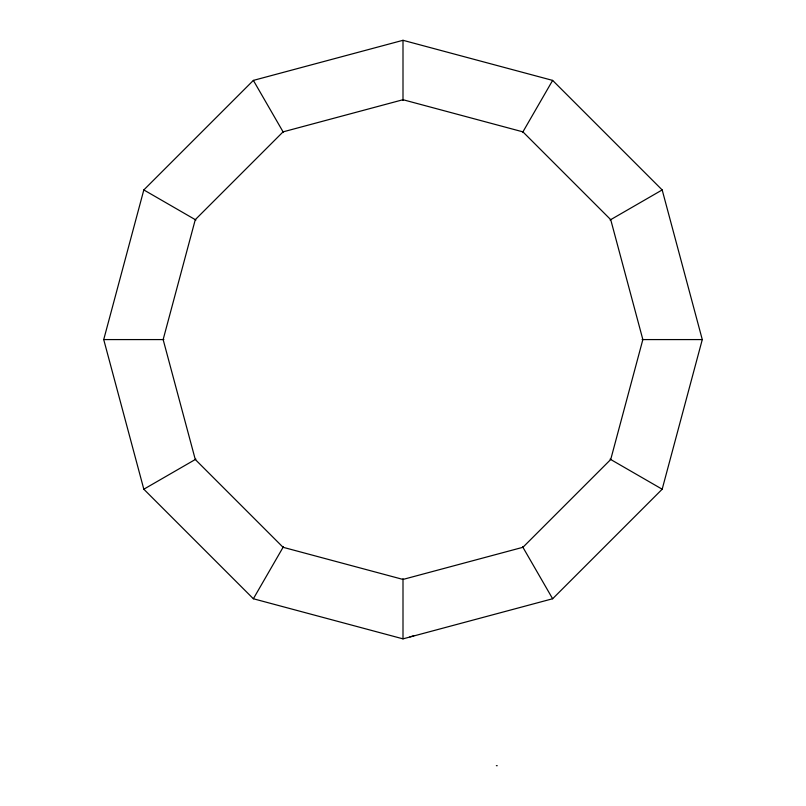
<?xml version="1.0" encoding="UTF-8"?>
<svg xmlns="http://www.w3.org/2000/svg" width="806" height="806" viewBox="0 0 806 806"><rect width="100%" height="100%" fill="white"/><g stroke="black" fill="none" stroke-linecap="round" stroke-linejoin="round"><path stroke-width="1.21" d="M103.722 339.578L143.821 189.934L253.366 80.398L403 40.3L552.634 80.398L662.179 189.934L702.278 339.578L662.179 489.212L552.634 598.757L403 638.856L253.366 598.757L143.821 489.212L103.722 339.578L163.89 339.578M253.366 598.757L283.45 546.649M522.55 132.506L552.634 80.398M143.821 489.212L195.929 459.128M610.071 220.028L662.179 189.934M642.11 339.578L702.278 339.578M496.375 765.66L497.221 765.7M143.821 189.934L195.929 220.028M610.071 459.128L662.179 489.212M253.366 80.398L283.45 132.506M522.55 546.649L552.634 598.757M403 40.3L403 100.468M403 578.688L403 638.856M414.022 635.591A21.782 21.782 0 0 1 409.942 636.821M195.284 219.655L163.144 339.578L195.284 459.501L283.077 547.294L403 579.433L522.923 547.294L610.716 459.501L642.856 339.578L610.716 219.655L522.923 131.862L403 99.722L283.077 131.862L195.284 219.655"/></g></svg>
